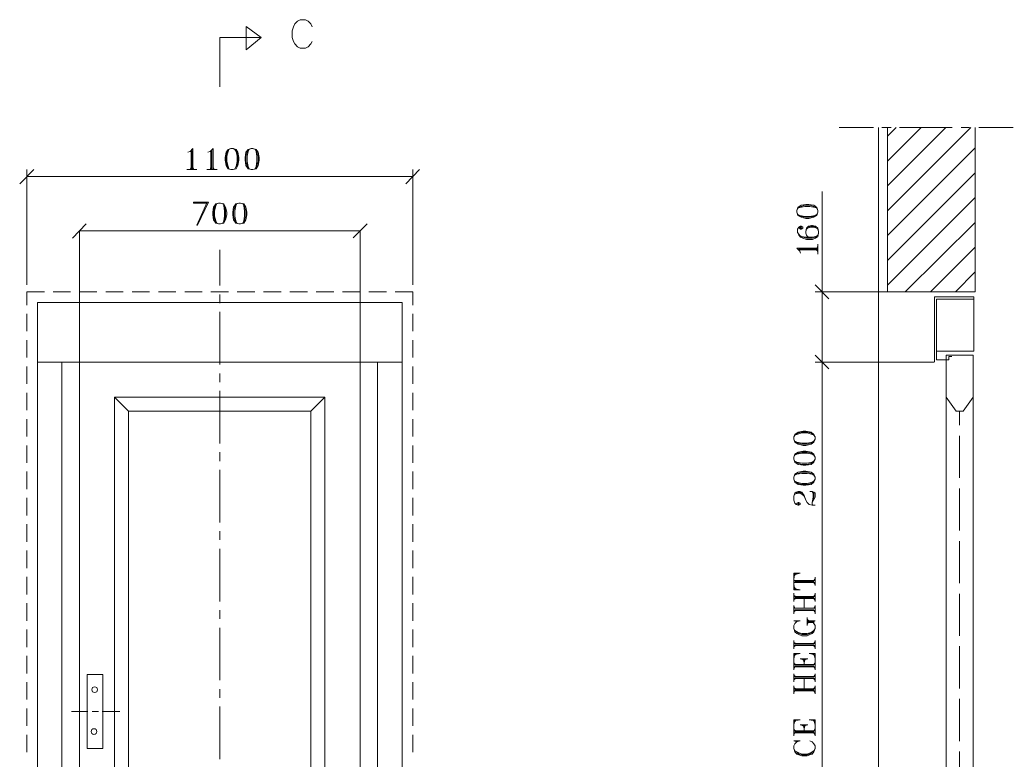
# Model space of a CAD drawing. Header units: millimetres. Extents: x -665 to 1025117, y -27997 to 4210.
# Drawn here: x 1022106 to 1024936, y 2100 to 4210 of the extents above; entities that cross this region are included whole.
import ezdxf

# ---------------------------------------------------------------- set-up
doc = ezdxf.new("R2010")
doc.units = ezdxf.units.MM
doc.linetypes.add('ACAD_ISO02W100', pattern=[15, 12, -3])
doc.layers.add('DL', color=8, linetype='ACAD_ISO02W100', lineweight=0)

msp = doc.modelspace()

# ---------------------------------------------------------------- hatches: boundary and pattern name
h = msp.add_hatch()
h.set_pattern_fill('GOST_GLASS', color=256, scale=15)
h.set_pattern_definition([(45, (0, 0), (1909.188, 0), [1125, -1575]), (45, (477.3, 0), (1909.188, 0), [450, -2250]), (45, (0, 477.3), (1909.188, 0), [450, -2250])])
h.paths.add_polyline_path([(1022415.539, 1374.294), (1022935.289, 1374.294), (1022935.289, 3094.713), (1022415.539, 3094.713)])

# ---------------------------------------------------------------- linework, layer by layer
at = {"color": 7, "linetype": 'Continuous', "lineweight": 20, "transparency": 33554666}
for p, q in [((1022225.289, 3234.713, -137), (1022225.289, 1234.294, -137)), ((1023075.289, 3234.713, -137), (1023075.289, 1234.294, -137)), ((1023125.289, 3234.713, -137), (1023125.289, 1234.294, -137)), ((1024744.915, 3134.713, -137), (1024773.408, 3094.713, -137)), ((1024822.349, 3134.713, -137), (1024793.856, 3094.713, -137)), ((1024773.408, 3094.713, -137), (1024793.856, 3094.713, -137)), ((1022299.899, 2239.025, -137), (1022252.507, 2239.025, -137)), ((1022330.125, 2239.025, -137), (1022311.84, 2239.025, -137)), ((1022340.705, 2239.025, -137), (1022390.28, 2239.025, -137))]:
    msp.add_line(p, q, dxfattribs=at)
at = {"color": 7, "linetype": 'Continuous', "lineweight": 20, "transparency": 33554666, "elevation": -137}
for points in [[(1022750.391, 4190.665), (1022793.086, 4159.424), (1022750.391, 4124.019)], [(1022750.391, 4190.665), (1022750.391, 4124.019), (1022750.391, 4124.019)], [(1022938.662, 4190.004), (1022934.497, 4198.335), (1022927.207, 4205.624), (1022919.918, 4209.79), (1022904.298, 4209.79), (1022897.008, 4205.624), (1022889.719, 4198.335), (1022885.553, 4190.004), (1022881.388, 4178.549), (1022881.388, 4159.805), (1022885.553, 4148.35), (1022889.719, 4141.061), (1022897.008, 4132.73), (1022904.298, 4129.606), (1022919.918, 4129.606), (1022927.207, 4132.73), (1022934.497, 4141.061), (1022938.662, 4148.35)], [(1022675.414, 4159.424), (1022793.086, 4159.424), (1022793.086, 4159.424)], [(1022675.414, 4018.843), (1022675.414, 4159.424), (1022675.414, 4159.424)], [(1024440.489, 3903.254), (1024538.375, 3903.254), (1024538.375, 3903.254)], [(1024552.954, 1234.294), (1024552.954, 3903.254), (1024552.954, 3903.254)], [(1024562.326, 3903.254), (1024588.359, 3903.254), (1024588.359, 3903.254)], [(1024577.946, 3434.65), (1024577.946, 3903.254), (1024577.946, 3903.254)], [(1024577.946, 3878.262), (1024602.938, 3903.254), (1024602.938, 3903.254)], [(1024577.946, 3807.451), (1024673.749, 3903.254), (1024673.749, 3903.254)], [(1024577.946, 3736.639), (1024744.561, 3903.254), (1024744.561, 3903.254)], [(1024577.946, 3665.828), (1024815.372, 3903.254), (1024815.372, 3903.254)], [(1024612.31, 3903.254), (1024762.264, 3903.254), (1024762.264, 3903.254)], [(1024788.297, 3903.254), (1024812.248, 3903.254), (1024812.248, 3903.254)], [(1024827.868, 3434.65), (1024827.868, 3903.254), (1024827.868, 3903.254)], [(1024838.282, 3903.254), (1024936.168, 3903.254), (1024936.168, 3903.254)], [(1022599.021, 3783.5), (1022599.021, 3842.856), (1022590.69, 3834.526), (1022584.442, 3832.443)], [(1022593.814, 3837.65), (1022593.814, 3783.5), (1022593.814, 3783.5)], [(1022595.897, 3837.65), (1022595.897, 3785.582), (1022595.897, 3785.582)], [(1022656.295, 3783.5), (1022656.295, 3842.856), (1022647.964, 3834.526), (1022641.716, 3832.443)], [(1022650.047, 3837.65), (1022650.047, 3783.5), (1022650.047, 3783.5)], [(1022653.171, 3837.65), (1022653.171, 3785.582), (1022653.171, 3785.582)], [(1022698.99, 3837.65), (1022695.866, 3832.443), (1022693.783, 3820.988), (1022693.783, 3806.409), (1022695.866, 3794.955), (1022698.99, 3789.748)], [(1022707.32, 3842.856), (1022701.072, 3840.774), (1022698.99, 3834.526), (1022695.866, 3820.988), (1022695.866, 3806.409), (1022698.99, 3791.831), (1022701.072, 3785.582), (1022707.32, 3783.5)], [(1022713.569, 3783.5), (1022718.775, 3785.582), (1022721.899, 3791.831), (1022725.023, 3806.409), (1022725.023, 3820.988), (1022721.899, 3834.526), (1022718.775, 3840.774), (1022713.569, 3842.856)], [(1022721.899, 3789.748), (1022725.023, 3794.955), (1022727.106, 3806.409), (1022727.106, 3820.988), (1022725.023, 3832.443), (1022721.899, 3837.65)], [(1022756.264, 3837.65), (1022753.14, 3832.443), (1022750.016, 3820.988), (1022750.016, 3806.409), (1022753.14, 3794.955), (1022756.264, 3789.748)], [(1022764.594, 3842.856), (1022759.388, 3840.774), (1022756.264, 3834.526), (1022753.14, 3820.988), (1022753.14, 3806.409), (1022756.264, 3791.831), (1022759.388, 3785.582), (1022764.594, 3783.5)], [(1022769.801, 3783.5), (1022776.049, 3785.582), (1022779.173, 3791.831), (1022781.256, 3806.409), (1022781.256, 3820.988), (1022779.173, 3834.526), (1022776.049, 3840.774), (1022769.801, 3842.856)], [(1022779.173, 3789.748), (1022781.256, 3794.955), (1022784.38, 3806.409), (1022784.38, 3820.988), (1022781.256, 3832.443), (1022779.173, 3837.65)], [(1024577.946, 3595.017), (1024827.868, 3844.939), (1024827.868, 3844.939)], [(1022145.371, 3783.5), (1022105.8, 3742.887), (1022105.8, 3742.887)], [(1022125.585, 3454.436), (1022125.585, 3783.5), (1022125.585, 3783.5)], [(1022581.318, 3783.5), (1022610.476, 3783.5), (1022610.476, 3783.5)], [(1022593.814, 3785.582), (1022587.566, 3783.5), (1022587.566, 3783.5)], [(1022593.814, 3789.748), (1022590.69, 3783.5), (1022590.69, 3783.5)], [(1022599.021, 3789.748), (1022601.104, 3783.5), (1022601.104, 3783.5)], [(1022599.021, 3785.582), (1022605.269, 3783.5), (1022605.269, 3783.5)], [(1022638.592, 3783.5), (1022667.749, 3783.5), (1022667.749, 3783.5)], [(1022650.047, 3785.582), (1022644.84, 3783.5), (1022644.84, 3783.5)], [(1022650.047, 3789.748), (1022647.964, 3783.5), (1022647.964, 3783.5)], [(1022656.295, 3789.748), (1022659.419, 3783.5), (1022659.419, 3783.5)], [(1022656.295, 3785.582), (1022661.501, 3783.5), (1022661.501, 3783.5)], [(1023205.457, 3742.887), (1023245.028, 3783.5), (1023245.028, 3783.5)], [(1023225.243, 3454.436), (1023225.243, 3783.5), (1023225.243, 3783.5)], [(1024577.946, 3524.206), (1024827.868, 3774.128), (1024827.868, 3774.128)], [(1022125.585, 3763.714), (1023225.243, 3763.714), (1023225.243, 3763.714)], [(1024391.546, 3234.713), (1024391.546, 3434.65), (1024391.546, 3721.019)], [(1022639.807, 3687.108), (1022600.174, 3687.108), (1022600.174, 3690.321), (1022643.021, 3690.321), (1022611.957, 3624.981), (1022609.815, 3624.981), (1022639.807, 3690.321)], [(1022663.959, 3682.49), (1022660.835, 3676.242), (1022657.711, 3665.828), (1022657.711, 3650.208), (1022660.835, 3639.795), (1022663.959, 3633.547)], [(1022672.29, 3687.696), (1022667.083, 3685.614), (1022663.959, 3679.366), (1022660.835, 3665.828), (1022660.835, 3650.208), (1022663.959, 3636.671), (1022667.083, 3630.423), (1022672.29, 3628.34)], [(1022677.497, 3628.34), (1022683.745, 3630.423), (1022686.869, 3636.671), (1022688.951, 3650.208), (1022688.951, 3665.828), (1022686.869, 3679.366), (1022683.745, 3685.614), (1022677.497, 3687.696)], [(1022686.869, 3633.547), (1022688.951, 3639.795), (1022692.075, 3650.208), (1022692.075, 3665.828), (1022688.951, 3676.242), (1022686.869, 3682.49)], [(1022721.233, 3682.49), (1022718.109, 3676.242), (1022714.985, 3665.828), (1022714.985, 3650.208), (1022718.109, 3639.795), (1022721.233, 3633.547)], [(1022721.233, 3682.49), (1022718.109, 3676.242), (1022714.985, 3665.828), (1022714.985, 3650.208), (1022718.109, 3639.795), (1022721.233, 3633.547)], [(1022729.564, 3687.696), (1022724.357, 3685.614), (1022721.233, 3679.366), (1022718.109, 3665.828), (1022718.109, 3650.208), (1022721.233, 3636.671), (1022724.357, 3630.423), (1022729.564, 3628.34)], [(1022729.564, 3687.696), (1022724.357, 3685.614), (1022721.233, 3679.366), (1022718.109, 3665.828), (1022718.109, 3650.208), (1022721.233, 3636.671), (1022724.357, 3630.423), (1022729.564, 3628.34)], [(1022734.77, 3628.34), (1022741.019, 3630.423), (1022744.143, 3636.671), (1022746.225, 3650.208), (1022746.225, 3665.828), (1022744.143, 3679.366), (1022741.019, 3685.614), (1022734.77, 3687.696)], [(1022734.77, 3628.34), (1022741.019, 3630.423), (1022744.143, 3636.671), (1022746.225, 3650.208), (1022746.225, 3665.828), (1022744.143, 3679.366), (1022741.019, 3685.614), (1022734.77, 3687.696)], [(1022744.143, 3633.547), (1022746.225, 3639.795), (1022749.349, 3650.208), (1022749.349, 3665.828), (1022746.225, 3676.242), (1022744.143, 3682.49)], [(1022744.143, 3633.547), (1022746.225, 3639.795), (1022749.349, 3650.208), (1022749.349, 3665.828), (1022746.225, 3676.242), (1022744.143, 3682.49)], [(1024374.747, 3675.17), (1024368.499, 3678.294), (1024357.044, 3681.418), (1024342.465, 3681.418), (1024332.052, 3678.294), (1024325.804, 3675.17)], [(1024577.946, 3453.394), (1024827.868, 3703.316), (1024827.868, 3703.316)], [(1024379.954, 3666.84), (1024376.83, 3673.088), (1024371.623, 3675.17), (1024357.044, 3678.294), (1024342.465, 3678.294), (1024327.887, 3675.17), (1024322.68, 3673.088), (1024319.556, 3666.84)], [(1024319.556, 3661.633), (1024322.68, 3655.385), (1024327.887, 3652.261), (1024342.465, 3649.137), (1024357.044, 3649.137), (1024371.623, 3652.261), (1024376.83, 3655.385), (1024379.954, 3661.633)], [(1024325.804, 3652.261), (1024332.052, 3649.137), (1024342.465, 3647.054), (1024357.044, 3647.054), (1024368.499, 3649.137), (1024374.747, 3652.261)], [(1022295.064, 3628.34), (1022255.493, 3587.727), (1022255.493, 3587.727)], [(1023055.504, 3588.248), (1023095.075, 3628.86), (1023095.075, 3628.86)], [(1024327.388, 3618.561), (1024327.388, 3616.478), (1024330.512, 3613.354), (1024332.595, 3613.354), (1024336.76, 3616.478), (1024336.76, 3618.561), (1024332.595, 3621.685), (1024330.512, 3621.685), (1024325.305, 3618.561), (1024322.181, 3613.354), (1024322.181, 3603.982), (1024325.305, 3596.693), (1024330.512, 3590.445), (1024336.76, 3587.321), (1024347.174, 3584.197), (1024364.876, 3584.197), (1024373.207, 3587.321), (1024379.455, 3592.527), (1024381.538, 3601.899), (1024381.538, 3607.106), (1024379.455, 3616.478), (1024373.207, 3621.685), (1024364.876, 3623.768), (1024361.752, 3623.768), (1024353.422, 3621.685), (1024347.174, 3616.478), (1024345.091, 3607.106), (1024345.091, 3601.899), (1024347.174, 3596.693), (1024350.298, 3592.527), (1024356.546, 3590.445)], [(1024628.972, 3434.65), (1024827.868, 3632.505), (1024827.868, 3632.505)], [(1022275.539, 3234.713), (1022275.539, 3608.554), (1022275.539, 3608.554)], [(1022275.786, 3608.554), (1023075.289, 3608.554), (1023075.289, 3608.554)], [(1023075.289, 3234.713), (1023075.289, 3608.554), (1023075.289, 3608.554)], [(1024322.181, 3603.982), (1024325.305, 3598.775), (1024327.388, 3596.693), (1024332.595, 3592.527), (1024345.091, 3590.445), (1024364.876, 3590.445), (1024373.207, 3592.527), (1024379.455, 3596.693), (1024381.538, 3601.899)], [(1024381.538, 3607.106), (1024379.455, 3613.354), (1024376.331, 3616.478), (1024368, 3618.561), (1024358.628, 3618.561), (1024350.298, 3616.478), (1024347.174, 3613.354), (1024345.091, 3607.106)], [(1024373.207, 3618.561), (1024368, 3621.685), (1024358.628, 3621.685), (1024353.422, 3618.561)], [(1024330.512, 3592.527), (1024336.76, 3590.445), (1024347.174, 3587.321), (1024364.876, 3587.321), (1024373.207, 3590.445), (1024376.331, 3592.527)], [(1024379.459, 3541.673), (1024379.459, 3570.831), (1024379.459, 3570.831)], [(1022675.414, 3452.353), (1022675.414, 3554.405), (1022675.414, 3554.405)], [(1024379.459, 3559.376), (1024320.103, 3559.376), (1024328.434, 3551.045), (1024330.516, 3544.797)], [(1024325.31, 3556.252), (1024377.377, 3556.252), (1024377.377, 3556.252)], [(1024325.31, 3554.169), (1024379.459, 3554.169), (1024379.459, 3554.169)], [(1024373.211, 3559.376), (1024379.459, 3561.459), (1024379.459, 3561.459)], [(1024373.211, 3554.169), (1024379.459, 3551.045), (1024379.459, 3551.045)], [(1024377.377, 3559.376), (1024379.459, 3565.624), (1024379.459, 3565.624)], [(1024377.377, 3554.169), (1024379.459, 3547.921), (1024379.459, 3547.921)], [(1024700.824, 3434.65), (1024827.868, 3561.694), (1024827.868, 3561.694)], [(1024771.636, 3434.65), (1024827.868, 3491.924), (1024827.868, 3491.924)], [(1024411.331, 3414.865), (1024371.76, 3454.436), (1024371.76, 3454.436)], [(1022125.585, 3397.162), (1022125.585, 3434.65), (1022175.57, 3434.65)], [(1022200.562, 3434.65), (1022250.546, 3434.65), (1022250.546, 3434.65)], [(1022275.539, 3434.65), (1022325.523, 3434.65), (1022325.523, 3434.65)], [(1022350.515, 3434.65), (1022400.5, 3434.65), (1022400.5, 3434.65)], [(1022425.492, 3434.65), (1022475.476, 3434.65), (1022475.476, 3434.65)], [(1022500.469, 3434.65), (1022550.453, 3434.65), (1022550.453, 3434.65)], [(1022575.445, 3434.65), (1022625.43, 3434.65), (1022625.43, 3434.65)], [(1022650.422, 3434.65), (1022700.406, 3434.65), (1022700.406, 3434.65)], [(1022675.414, 3402.369), (1022675.414, 3427.361), (1022675.414, 3427.361)], [(1022725.398, 3434.65), (1022775.383, 3434.65), (1022775.383, 3434.65)], [(1022800.375, 3434.65), (1022850.359, 3434.65), (1022850.359, 3434.65)], [(1022875.352, 3434.65), (1022925.336, 3434.65), (1022925.336, 3434.65)], [(1022950.328, 3434.65), (1023000.313, 3434.65), (1023000.313, 3434.65)], [(1023025.305, 3434.65), (1023075.289, 3434.65), (1023075.289, 3434.65)], [(1023100.282, 3434.65), (1023150.266, 3434.65), (1023150.266, 3434.65)], [(1023175.258, 3434.65), (1023225.243, 3434.65), (1023225.243, 3397.162)], [(1024655.005, 3434.65), (1024371.76, 3434.65), (1024371.76, 3434.65)], [(1024577.946, 3434.65), (1024827.868, 3434.65), (1024827.868, 3434.65)], [(1022155.784, 1234.294), (1022155.784, 3404.451), (1023195.044, 3404.451), (1023195.044, 1234.294)], [(1024711.967, 3234.713), (1024711.967, 3420.071), (1024718.215, 3420.071)], [(1024718.215, 3420.071), (1024824.113, 3420.071), (1024824.113, 3413.823)], [(1024718.215, 3413.823), (1024752.579, 3413.823), (1024761.951, 3413.823)], [(1024752.579, 3240.961), (1024718.215, 3240.961), (1024718.215, 3413.823)], [(1022125.585, 3322.185), (1022125.585, 3372.17), (1022125.585, 3372.17)], [(1022675.414, 3227.423), (1022675.414, 3377.376), (1022675.414, 3377.376)], [(1023225.243, 3372.17), (1023225.243, 3322.185), (1023225.243, 3322.185)], [(1022125.585, 3247.209), (1022125.585, 3297.193), (1022125.585, 3297.193)], [(1023225.243, 3297.193), (1023225.243, 3247.209), (1023225.243, 3247.209)], [(1022275.539, 3234.713), (1022155.784, 3234.713), (1022155.784, 3234.713)], [(1022275.539, 1234.294), (1022275.539, 3234.713), (1023075.289, 3234.713), (1023075.289, 1234.294)], [(1023075.289, 3234.713), (1023195.044, 3234.713), (1023195.044, 3234.713)], [(1024411.331, 3214.927), (1024371.76, 3254.498), (1024371.76, 3254.498)], [(1024371.76, 3254.498), (1024411.331, 3214.927), (1024411.331, 3214.927)], [(1024681.039, 3234.713), (1024371.76, 3234.713), (1024371.76, 3234.713)], [(1024631.054, 3234.713), (1024371.76, 3234.713), (1024371.76, 3234.713)], [(1024391.546, 1234.294), (1024391.546, 3234.713), (1024391.546, 3234.713)], [(1024552.954, 3234.713), (1024710.196, 3234.713), (1024710.196, 3234.713)], [(1024744.915, 1244.708), (1024744.915, 3254.498), (1024822.349, 3254.498)], [(1024752.579, 3254.498), (1024761.951, 3254.498), (1024761.951, 3254.498)], [(1024752.579, 3250.333), (1024761.951, 3250.333), (1024761.951, 3250.333)], [(1024752.579, 3240.961), (1024752.579, 3250.333), (1024752.579, 3250.333)], [(1024822.349, 1244.708), (1024822.349, 3254.498), (1024822.349, 3254.498)], [(1022125.585, 3172.232), (1022125.585, 3222.216), (1022125.585, 3222.216)], [(1022675.414, 3177.439), (1022675.414, 3202.431), (1022675.414, 3202.431)], [(1023225.243, 3222.216), (1023225.243, 3172.232), (1023225.243, 3172.232)], [(1022125.585, 3097.255), (1022125.585, 3147.24), (1022125.585, 3147.24)], [(1022675.414, 3002.493), (1022675.414, 3152.446), (1022675.414, 3152.446)], [(1023225.243, 3147.24), (1023225.243, 3097.255), (1023225.243, 3097.255)], [(1022375.539, 3134.713), (1022415.539, 3094.713)], [(1022935.289, 3094.713), (1022975.289, 3134.713)], [(1022125.585, 3022.279), (1022125.585, 3072.263), (1022125.585, 3072.263)], [(1023225.243, 3072.263), (1023225.243, 3022.279), (1023225.243, 3022.279)], [(1024371.76, 3021.237), (1024368.636, 3026.444), (1024363.43, 3028.527), (1024348.851, 3032.692), (1024334.272, 3032.692), (1024319.693, 3028.527), (1024314.486, 3026.444), (1024311.362, 3021.237)], [(1024366.554, 3028.527), (1024360.306, 3032.692), (1024348.851, 3034.775), (1024334.272, 3034.775), (1024323.859, 3032.692), (1024317.61, 3028.527)], [(1024311.362, 3014.989), (1024314.486, 3008.741), (1024319.693, 3006.659), (1024334.272, 3003.535), (1024348.851, 3003.535), (1024363.43, 3006.659), (1024368.636, 3008.741), (1024371.76, 3014.989)], [(1024317.61, 3006.659), (1024323.859, 3003.535), (1024334.272, 3000.411), (1024348.851, 3000.411), (1024360.306, 3003.535), (1024366.554, 3006.659)], [(1022125.585, 2947.302), (1022125.585, 2997.287), (1022125.585, 2997.287)], [(1022675.414, 2952.509), (1022675.414, 2977.501), (1022675.414, 2977.501)], [(1023225.243, 2997.287), (1023225.243, 2947.302), (1023225.243, 2947.302)], [(1024371.76, 2963.964), (1024368.636, 2969.17), (1024363.43, 2972.294), (1024348.851, 2975.418), (1024334.272, 2975.418), (1024319.693, 2972.294), (1024314.486, 2969.17), (1024311.362, 2963.964)], [(1024366.554, 2972.294), (1024360.306, 2975.418), (1024348.851, 2977.501), (1024334.272, 2977.501), (1024323.859, 2975.418), (1024317.61, 2972.294)], [(1024311.362, 2957.716), (1024314.486, 2952.509), (1024319.693, 2949.385), (1024334.272, 2946.261), (1024348.851, 2946.261), (1024363.43, 2949.385), (1024368.636, 2952.509), (1024371.76, 2957.716)], [(1024317.61, 2949.385), (1024323.859, 2946.261), (1024334.272, 2943.137), (1024348.851, 2943.137), (1024360.306, 2946.261), (1024366.554, 2949.385)], [(1022125.585, 2872.325), (1022125.585, 2922.31), (1022125.585, 2922.31)], [(1022675.414, 2777.563), (1022675.414, 2927.517), (1022675.414, 2927.517)], [(1023225.243, 2922.31), (1023225.243, 2872.325), (1023225.243, 2872.325)], [(1024371.76, 2906.69), (1024368.636, 2911.896), (1024363.43, 2915.02), (1024348.851, 2917.103), (1024334.272, 2917.103), (1024319.693, 2915.02), (1024314.486, 2911.896), (1024311.362, 2906.69)], [(1024366.554, 2915.02), (1024360.306, 2917.103), (1024348.851, 2921.269), (1024334.272, 2921.269), (1024323.859, 2917.103), (1024317.61, 2915.02)], [(1024311.362, 2900.442), (1024314.486, 2895.235), (1024319.693, 2892.111), (1024334.272, 2888.987), (1024348.851, 2888.987), (1024363.43, 2892.111), (1024368.636, 2895.235), (1024371.76, 2900.442)], [(1024317.61, 2892.111), (1024323.859, 2888.987), (1024334.272, 2885.863), (1024348.851, 2885.863), (1024360.306, 2888.987), (1024366.554, 2892.111)], [(1024319.693, 2828.589), (1024319.693, 2832.754), (1024323.859, 2834.837), (1024325.941, 2834.837), (1024329.065, 2832.754), (1024329.065, 2828.589), (1024325.941, 2826.506), (1024323.859, 2826.506), (1024317.61, 2828.589), (1024314.486, 2832.754), (1024311.362, 2841.085), (1024311.362, 2852.54), (1024314.486, 2860.871), (1024317.61, 2863.995), (1024323.859, 2866.077), (1024329.065, 2866.077), (1024334.272, 2863.995), (1024340.52, 2854.623), (1024345.727, 2841.085), (1024348.851, 2834.837), (1024355.099, 2828.589), (1024363.43, 2826.506), (1024371.76, 2826.506)], [(1024311.362, 2852.54), (1024314.486, 2857.747), (1024323.859, 2860.871), (1024329.065, 2860.871), (1024334.272, 2857.747), (1024340.52, 2852.54), (1024345.727, 2841.085)], [(1024317.61, 2860.871), (1024323.859, 2863.995), (1024329.065, 2863.995), (1024334.272, 2860.871)], [(1024357.181, 2866.077), (1024363.43, 2866.077), (1024368.636, 2863.995), (1024371.76, 2860.871), (1024371.76, 2849.416), (1024363.43, 2834.837), (1024368.636, 2849.416), (1024368.636, 2860.871), (1024366.554, 2863.995)], [(1024366.554, 2826.506), (1024363.43, 2828.589), (1024363.43, 2834.837), (1024366.554, 2849.416), (1024366.554, 2860.871), (1024363.43, 2866.077)], [(1022125.585, 2797.349), (1022125.585, 2847.333), (1022125.585, 2847.333)], [(1023225.243, 2847.333), (1023225.243, 2797.349), (1023225.243, 2797.349)], [(1022125.585, 2722.372), (1022125.585, 2772.357), (1022125.585, 2772.357)], [(1022675.414, 2727.579), (1022675.414, 2752.571), (1022675.414, 2752.571)], [(1023225.243, 2772.357), (1023225.243, 2722.372), (1023225.243, 2722.372)], [(1022125.585, 2647.396), (1022125.585, 2697.38), (1022125.585, 2697.38)], [(1022675.414, 2552.633), (1022675.414, 2702.587), (1022675.414, 2702.587)], [(1023225.243, 2697.38), (1023225.243, 2647.396), (1023225.243, 2647.396)], [(1024329.065, 2632.817), (1024311.362, 2632.817), (1024311.362, 2585.956)], [(1024311.362, 2617.197), (1024314.486, 2632.817), (1024314.486, 2632.817)], [(1024311.362, 2623.445), (1024317.61, 2632.817), (1024317.61, 2632.817)], [(1024311.362, 2626.569), (1024319.693, 2632.817), (1024319.693, 2632.817)], [(1024311.362, 2628.651), (1024329.065, 2632.817), (1024329.065, 2632.817)], [(1022125.585, 2572.419), (1022125.585, 2622.403), (1022125.585, 2622.403)], [(1023225.243, 2622.403), (1023225.243, 2572.419), (1023225.243, 2572.419)], [(1024311.362, 2611.99), (1024371.76, 2611.99), (1024371.76, 2611.99)], [(1024311.362, 2606.783), (1024371.76, 2606.783), (1024371.76, 2606.783)], [(1024314.486, 2608.866), (1024368.636, 2608.866), (1024368.636, 2608.866)], [(1024366.554, 2611.99), (1024371.76, 2615.114), (1024371.76, 2615.114)], [(1024366.554, 2606.783), (1024371.76, 2603.659), (1024371.76, 2603.659)], [(1024368.636, 2611.99), (1024371.76, 2617.197), (1024371.76, 2617.197)], [(1024368.636, 2606.783), (1024371.76, 2600.535), (1024371.76, 2600.535)], [(1024371.76, 2597.411), (1024371.76, 2621.362), (1024371.76, 2621.362)], [(1024311.362, 2600.535), (1024314.486, 2585.956), (1024314.486, 2585.956)], [(1024311.362, 2595.328), (1024317.61, 2585.956), (1024317.61, 2585.956)], [(1024311.362, 2592.204), (1024319.693, 2585.956), (1024319.693, 2585.956)], [(1024311.362, 2589.08), (1024329.065, 2585.956), (1024329.065, 2585.956)], [(1024311.362, 2585.956), (1024329.065, 2585.956), (1024329.065, 2585.956)], [(1022125.585, 2497.442), (1022125.585, 2547.427), (1022125.585, 2547.427)], [(1023225.243, 2547.427), (1023225.243, 2497.442), (1023225.243, 2497.442)], [(1024311.362, 2552.633), (1024311.362, 2575.543), (1024311.362, 2575.543)], [(1024311.362, 2572.419), (1024314.486, 2566.171), (1024314.486, 2566.171)], [(1024311.362, 2569.295), (1024317.61, 2566.171), (1024317.61, 2566.171)], [(1024311.362, 2566.171), (1024371.76, 2566.171), (1024371.76, 2566.171)], [(1024311.362, 2560.964), (1024371.76, 2560.964), (1024371.76, 2560.964)], [(1024311.362, 2554.716), (1024314.486, 2560.964), (1024314.486, 2560.964)], [(1024311.362, 2557.84), (1024317.61, 2560.964), (1024317.61, 2560.964)], [(1024314.486, 2564.088), (1024368.636, 2564.088), (1024368.636, 2564.088)], [(1024340.52, 2532.848), (1024340.52, 2560.964), (1024340.52, 2560.964)], [(1024366.554, 2566.171), (1024371.76, 2569.295), (1024371.76, 2569.295)], [(1024366.554, 2560.964), (1024371.76, 2557.84), (1024371.76, 2557.84)], [(1024368.636, 2566.171), (1024371.76, 2572.419), (1024371.76, 2572.419)], [(1024368.636, 2560.964), (1024371.76, 2554.716), (1024371.76, 2554.716)], [(1024371.76, 2552.633), (1024371.76, 2575.543), (1024371.76, 2575.543)], [(1022675.414, 2502.649), (1022675.414, 2527.641), (1022675.414, 2527.641)], [(1024311.362, 2517.228), (1024311.362, 2541.179), (1024311.362, 2541.179)], [(1024311.362, 2538.055), (1024314.486, 2532.848), (1024314.486, 2532.848)], [(1024311.362, 2534.931), (1024317.61, 2532.848), (1024317.61, 2532.848)], [(1024311.362, 2532.848), (1024371.76, 2532.848), (1024371.76, 2532.848)], [(1024311.362, 2526.6), (1024371.76, 2526.6), (1024371.76, 2526.6)], [(1024311.362, 2521.393), (1024314.486, 2526.6), (1024314.486, 2526.6)], [(1024311.362, 2523.476), (1024317.61, 2526.6), (1024317.61, 2526.6)], [(1024314.486, 2528.683), (1024368.636, 2528.683), (1024368.636, 2528.683)], [(1024366.554, 2532.848), (1024371.76, 2534.931), (1024371.76, 2534.931)], [(1024366.554, 2526.6), (1024371.76, 2523.476), (1024371.76, 2523.476)], [(1024368.636, 2532.848), (1024371.76, 2538.055), (1024371.76, 2538.055)], [(1024368.636, 2526.6), (1024371.76, 2521.393), (1024371.76, 2521.393)], [(1024371.76, 2517.228), (1024371.76, 2541.179), (1024371.76, 2541.179)], [(1024319.693, 2495.36), (1024311.362, 2497.442), (1024329.065, 2497.442), (1024319.693, 2495.36), (1024314.486, 2489.112), (1024311.362, 2483.905), (1024311.362, 2475.574), (1024314.486, 2466.202), (1024319.693, 2460.995), (1024325.941, 2457.871), (1024334.272, 2454.747), (1024348.851, 2454.747), (1024357.181, 2457.871), (1024363.43, 2460.995), (1024368.636, 2466.202), (1024371.76, 2475.574), (1024371.76, 2483.905), (1024368.636, 2489.112), (1024368.636, 2495.36), (1024371.76, 2497.442), (1024348.851, 2497.442)], [(1024348.851, 2483.905), (1024348.851, 2506.814), (1024348.851, 2506.814)], [(1024348.851, 2503.69), (1024350.933, 2497.442), (1024350.933, 2497.442)], [(1024348.851, 2500.566), (1024355.099, 2497.442), (1024355.099, 2497.442)], [(1024348.851, 2492.236), (1024366.554, 2492.236), (1024368.636, 2489.112)], [(1024348.851, 2485.988), (1024350.933, 2492.236), (1024350.933, 2492.236)], [(1024348.851, 2489.112), (1024355.099, 2492.236), (1024355.099, 2492.236)], [(1024350.933, 2495.36), (1024366.554, 2495.36), (1024366.554, 2495.36)], [(1022125.585, 2422.466), (1022125.585, 2472.45), (1022125.585, 2472.45)], [(1022675.414, 2327.704), (1022675.414, 2477.657), (1022675.414, 2477.657)], [(1023225.243, 2472.45), (1023225.243, 2422.466), (1023225.243, 2422.466)], [(1024311.362, 2475.574), (1024314.486, 2469.326), (1024323.859, 2464.119), (1024334.272, 2460.995), (1024348.851, 2460.995), (1024360.306, 2464.119), (1024368.636, 2469.326), (1024371.76, 2475.574)], [(1024319.693, 2464.119), (1024325.941, 2460.995), (1024334.272, 2457.871), (1024348.851, 2457.871), (1024357.181, 2460.995), (1024363.43, 2464.119)], [(1024311.362, 2417.259), (1024311.362, 2441.21), (1024311.362, 2441.21)], [(1024311.362, 2438.086), (1024314.486, 2432.879), (1024314.486, 2432.879)], [(1024311.362, 2434.962), (1024317.61, 2432.879), (1024317.61, 2432.879)], [(1024366.554, 2432.879), (1024371.76, 2434.962), (1024371.76, 2434.962)], [(1024368.636, 2432.879), (1024371.76, 2438.086), (1024371.76, 2438.086)], [(1024371.76, 2417.259), (1024371.76, 2441.21), (1024371.76, 2441.21)], [(1024311.362, 2432.879), (1024371.76, 2432.879), (1024371.76, 2432.879)], [(1024311.362, 2426.631), (1024371.76, 2426.631), (1024371.76, 2426.631)], [(1024311.362, 2421.424), (1024314.486, 2426.631), (1024314.486, 2426.631)], [(1024311.362, 2423.507), (1024317.61, 2426.631), (1024317.61, 2426.631)], [(1024314.486, 2428.714), (1024368.636, 2428.714), (1024368.636, 2428.714)], [(1024366.554, 2426.631), (1024371.76, 2423.507), (1024371.76, 2423.507)], [(1024368.636, 2426.631), (1024371.76, 2421.424), (1024371.76, 2421.424)], [(1022125.585, 2347.489), (1022125.585, 2397.473), (1022125.585, 2397.473)], [(1023225.243, 2397.473), (1023225.243, 2347.489), (1023225.243, 2347.489)], [(1024311.362, 2357.902), (1024311.362, 2403.722), (1024329.065, 2403.722)], [(1024311.362, 2389.143), (1024314.486, 2403.722), (1024314.486, 2403.722)], [(1024311.362, 2395.391), (1024317.61, 2403.722), (1024317.61, 2403.722)], [(1024311.362, 2397.473), (1024319.693, 2403.722), (1024319.693, 2403.722)], [(1024311.362, 2400.597), (1024329.065, 2403.722), (1024329.065, 2403.722)], [(1024311.362, 2377.688), (1024314.486, 2372.481), (1024314.486, 2372.481)], [(1024329.065, 2389.143), (1024350.933, 2389.143), (1024350.933, 2389.143)], [(1024329.065, 2389.143), (1024340.52, 2386.019), (1024350.933, 2389.143)], [(1024334.272, 2389.143), (1024340.52, 2383.936), (1024345.727, 2389.143)], [(1024337.396, 2389.143), (1024340.52, 2377.688), (1024343.644, 2389.143)], [(1024340.52, 2372.481), (1024340.52, 2389.143), (1024340.52, 2389.143)], [(1024371.76, 2357.902), (1024371.76, 2403.722), (1024355.099, 2403.722)], [(1024371.76, 2400.597), (1024355.099, 2403.722), (1024355.099, 2403.722)], [(1024371.76, 2397.473), (1024363.43, 2403.722), (1024363.43, 2403.722)], [(1024371.76, 2395.391), (1024366.554, 2403.722), (1024366.554, 2403.722)], [(1024371.76, 2389.143), (1024368.636, 2403.722), (1024368.636, 2403.722)], [(1024368.636, 2372.481), (1024371.76, 2377.688), (1024371.76, 2377.688)], [(1024311.362, 2375.605), (1024317.61, 2372.481), (1024317.61, 2372.481)], [(1024311.362, 2372.481), (1024371.76, 2372.481), (1024371.76, 2372.481)], [(1024311.362, 2366.233), (1024371.76, 2366.233), (1024371.76, 2366.233)], [(1024311.362, 2361.026), (1024314.486, 2366.233), (1024314.486, 2366.233)], [(1024311.362, 2364.151), (1024317.61, 2366.233), (1024317.61, 2366.233)], [(1024314.486, 2369.357), (1024368.636, 2369.357), (1024368.636, 2369.357)], [(1024366.554, 2372.481), (1024371.76, 2375.605), (1024371.76, 2375.605)], [(1024366.554, 2366.233), (1024371.76, 2364.151), (1024371.76, 2364.151)], [(1024368.636, 2366.233), (1024371.76, 2361.026), (1024371.76, 2361.026)], [(1022125.585, 2272.512), (1022125.585, 2322.497), (1022125.585, 2322.497)], [(1023225.243, 2322.497), (1023225.243, 2272.512), (1023225.243, 2272.512)], [(1024311.362, 2323.538), (1024311.362, 2346.448), (1024311.362, 2346.448)], [(1024311.362, 2343.324), (1024314.486, 2338.117), (1024314.486, 2338.117)], [(1024311.362, 2341.241), (1024317.61, 2338.117), (1024317.61, 2338.117)], [(1024311.362, 2338.117), (1024371.76, 2338.117), (1024371.76, 2338.117)], [(1024311.362, 2332.91), (1024371.76, 2332.91), (1024371.76, 2332.91)], [(1024311.362, 2326.662), (1024314.486, 2332.91), (1024314.486, 2332.91)], [(1024311.362, 2328.745), (1024317.61, 2332.91), (1024317.61, 2332.91)], [(1024314.486, 2334.993), (1024368.636, 2334.993), (1024368.636, 2334.993)], [(1024340.52, 2303.753), (1024340.52, 2332.91), (1024340.52, 2332.91)], [(1024366.554, 2338.117), (1024371.76, 2341.241), (1024371.76, 2341.241)], [(1024366.554, 2332.91), (1024371.76, 2328.745), (1024371.76, 2328.745)], [(1024368.636, 2338.117), (1024371.76, 2343.324), (1024371.76, 2343.324)], [(1024368.636, 2332.91), (1024371.76, 2326.662), (1024371.76, 2326.662)], [(1024371.76, 2323.538), (1024371.76, 2346.448), (1024371.76, 2346.448)], [(1022675.414, 2277.719), (1022675.414, 2302.711), (1022675.414, 2302.711)], [(1024311.362, 2289.174), (1024311.362, 2312.083), (1024311.362, 2312.083)], [(1024311.362, 2308.959), (1024314.486, 2303.753), (1024314.486, 2303.753)], [(1024311.362, 2306.877), (1024317.61, 2303.753), (1024317.61, 2303.753)], [(1024311.362, 2303.753), (1024371.76, 2303.753), (1024371.76, 2303.753)], [(1024311.362, 2297.505), (1024371.76, 2297.505), (1024371.76, 2297.505)], [(1024311.362, 2292.298), (1024314.486, 2297.505), (1024314.486, 2297.505)], [(1024311.362, 2295.422), (1024317.61, 2297.505), (1024317.61, 2297.505)], [(1024314.486, 2300.629), (1024368.636, 2300.629), (1024368.636, 2300.629)], [(1024366.554, 2303.753), (1024371.76, 2306.877), (1024371.76, 2306.877)], [(1024366.554, 2297.505), (1024371.76, 2295.422), (1024371.76, 2295.422)], [(1024368.636, 2303.753), (1024371.76, 2308.959), (1024371.76, 2308.959)], [(1024368.636, 2297.505), (1024371.76, 2292.298), (1024371.76, 2292.298)], [(1024371.76, 2289.174), (1024371.76, 2312.083), (1024371.76, 2312.083)], [(1022125.585, 2197.536), (1022125.585, 2247.52), (1022125.585, 2247.52)], [(1022675.414, 2102.774), (1022675.414, 2252.727), (1022675.414, 2252.727)], [(1023225.243, 2247.52), (1023225.243, 2197.536), (1023225.243, 2197.536)], [(1024311.362, 2169.42), (1024311.362, 2215.239), (1024329.065, 2215.239)], [(1024311.362, 2200.66), (1024314.486, 2215.239), (1024314.486, 2215.239)], [(1024311.362, 2206.908), (1024317.61, 2215.239), (1024317.61, 2215.239)], [(1024311.362, 2210.032), (1024319.693, 2215.239), (1024319.693, 2215.239)], [(1024311.362, 2212.115), (1024329.065, 2215.239), (1024329.065, 2215.239)], [(1024371.76, 2169.42), (1024371.76, 2215.239), (1024355.099, 2215.239)], [(1024371.76, 2212.115), (1024355.099, 2215.239), (1024355.099, 2215.239)], [(1024371.76, 2210.032), (1024363.43, 2215.239), (1024363.43, 2215.239)], [(1024371.76, 2206.908), (1024366.554, 2215.239), (1024366.554, 2215.239)], [(1024371.76, 2200.66), (1024368.636, 2215.239), (1024368.636, 2215.239)], [(1024311.362, 2190.246), (1024314.486, 2183.998), (1024314.486, 2183.998)], [(1024311.362, 2186.081), (1024317.61, 2183.998), (1024317.61, 2183.998)], [(1024311.362, 2183.998), (1024371.76, 2183.998), (1024371.76, 2183.998)], [(1024314.486, 2180.874), (1024368.636, 2180.874), (1024368.636, 2180.874)], [(1024329.065, 2200.66), (1024350.933, 2200.66), (1024350.933, 2200.66)], [(1024329.065, 2200.66), (1024340.52, 2197.536), (1024350.933, 2200.66)], [(1024334.272, 2200.66), (1024340.52, 2195.453), (1024345.727, 2200.66)], [(1024337.396, 2200.66), (1024340.52, 2190.246), (1024343.644, 2200.66)], [(1024340.52, 2183.998), (1024340.52, 2200.66), (1024340.52, 2200.66)], [(1024366.554, 2183.998), (1024371.76, 2186.081), (1024371.76, 2186.081)], [(1024368.636, 2183.998), (1024371.76, 2190.246), (1024371.76, 2190.246)], [(1022125.585, 2122.559), (1022125.585, 2172.544), (1022125.585, 2172.544)], [(1023225.243, 2172.544), (1023225.243, 2122.559), (1023225.243, 2122.559)], [(1024311.362, 2177.75), (1024371.76, 2177.75), (1024371.76, 2177.75)], [(1024311.362, 2172.544), (1024314.486, 2177.75), (1024314.486, 2177.75)], [(1024311.362, 2175.668), (1024317.61, 2177.75), (1024317.61, 2177.75)], [(1024319.693, 2152.758), (1024311.362, 2154.841), (1024329.065, 2154.841), (1024319.693, 2152.758), (1024314.486, 2146.51), (1024311.362, 2141.303), (1024311.362, 2132.973), (1024314.486, 2123.6), (1024319.693, 2117.352), (1024325.941, 2115.27), (1024334.272, 2112.146), (1024348.851, 2112.146), (1024357.181, 2115.27), (1024363.43, 2117.352), (1024368.636, 2123.6), (1024371.76, 2132.973), (1024371.76, 2141.303), (1024368.636, 2146.51), (1024363.43, 2152.758), (1024357.181, 2154.841)], [(1024366.554, 2177.75), (1024371.76, 2175.668), (1024371.76, 2175.668)], [(1024368.636, 2177.75), (1024371.76, 2172.544), (1024371.76, 2172.544)], [(1024311.362, 2132.973), (1024314.486, 2126.725), (1024323.859, 2121.518), (1024334.272, 2117.352), (1024348.851, 2117.352), (1024360.306, 2121.518), (1024368.636, 2126.725), (1024371.76, 2132.973)], [(1024319.693, 2121.518), (1024325.941, 2117.352), (1024334.272, 2115.27), (1024348.851, 2115.27), (1024357.181, 2117.352), (1024363.43, 2121.518)]]:
    msp.add_lwpolyline(points, dxfattribs=at)
for points in [[(1022707.32, 3842.856), (1022698.99, 3840.774), (1022693.783, 3832.443), (1022690.659, 3817.864), (1022690.659, 3809.533), (1022693.783, 3794.955), (1022698.99, 3785.582), (1022707.32, 3783.5), (1022713.569, 3783.5), (1022721.899, 3785.582), (1022727.106, 3794.955), (1022730.23, 3809.533), (1022730.23, 3817.864), (1022727.106, 3832.443), (1022721.899, 3840.774), (1022713.569, 3842.856)], [(1022764.594, 3842.856), (1022756.264, 3840.774), (1022750.016, 3832.443), (1022747.933, 3817.864), (1022747.933, 3809.533), (1022750.016, 3794.955), (1022756.264, 3785.582), (1022764.594, 3783.5), (1022769.801, 3783.5), (1022779.173, 3785.582), (1022784.38, 3794.955), (1022787.504, 3809.533), (1022787.504, 3817.864), (1022784.38, 3832.443), (1022779.173, 3840.774), (1022769.801, 3842.856)], [(1022672.29, 3687.696), (1022663.959, 3685.614), (1022657.711, 3676.242), (1022655.628, 3661.663), (1022655.628, 3654.373), (1022657.711, 3639.795), (1022663.959, 3630.423), (1022672.29, 3628.34), (1022677.497, 3628.34), (1022686.869, 3630.423), (1022692.075, 3639.795), (1022695.199, 3654.373), (1022695.199, 3661.663), (1022692.075, 3676.242), (1022686.869, 3685.614), (1022677.497, 3687.696)], [(1022729.564, 3687.696), (1022721.233, 3685.614), (1022714.985, 3676.242), (1022712.902, 3661.663), (1022712.902, 3654.373), (1022714.985, 3639.795), (1022721.233, 3630.423), (1022729.564, 3628.34), (1022734.77, 3628.34), (1022744.143, 3630.423), (1022749.349, 3639.795), (1022752.473, 3654.373), (1022752.473, 3661.663), (1022749.349, 3676.242), (1022744.143, 3685.614), (1022734.77, 3687.696)], [(1022729.564, 3687.696), (1022721.233, 3685.614), (1022714.985, 3676.242), (1022712.902, 3661.663), (1022712.902, 3654.373), (1022714.985, 3639.795), (1022721.233, 3630.423), (1022729.564, 3628.34), (1022734.77, 3628.34), (1022744.143, 3630.423), (1022749.349, 3639.795), (1022752.473, 3654.373), (1022752.473, 3661.663), (1022749.349, 3676.242), (1022744.143, 3685.614), (1022734.77, 3687.696)], [(1024319.556, 3661.633), (1024322.68, 3652.261), (1024332.052, 3647.054), (1024345.589, 3643.93), (1024353.92, 3643.93), (1024368.499, 3647.054), (1024376.83, 3652.261), (1024379.954, 3661.633), (1024379.954, 3666.84), (1024376.83, 3675.17), (1024368.499, 3681.418), (1024353.92, 3683.501), (1024345.589, 3683.501), (1024332.052, 3681.418), (1024322.68, 3675.17), (1024319.556, 3666.84)], [(1024330.512, 3616.478), (1024332.595, 3616.478), (1024332.595, 3618.561), (1024330.512, 3618.561)], [(1024718.215, 3413.823), (1024824.113, 3413.823), (1024824.113, 3265.424), (1024718.215, 3265.424)], [(1022275.539, 3234.713), (1023075.289, 3234.713), (1023075.289, 1234.294), (1022275.539, 1234.294)], [(1022375.539, 3134.713), (1022975.289, 3134.713), (1022975.289, 1334.294), (1022375.539, 1334.294)], [(1022415.539, 3094.713), (1022935.289, 3094.713), (1022935.289, 1374.294), (1022415.539, 1374.294)], [(1024311.362, 3014.989), (1024314.486, 3006.659), (1024323.859, 3000.411), (1024337.396, 2997.287), (1024345.727, 2997.287), (1024360.306, 3000.411), (1024368.636, 3006.659), (1024371.76, 3014.989), (1024371.76, 3021.237), (1024368.636, 3028.527), (1024360.306, 3034.775), (1024345.727, 3037.899), (1024337.396, 3037.899), (1024323.859, 3034.775), (1024314.486, 3028.527), (1024311.362, 3021.237)], [(1024311.362, 2957.716), (1024314.486, 2949.385), (1024323.859, 2943.137), (1024337.396, 2941.054), (1024345.727, 2941.054), (1024360.306, 2943.137), (1024368.636, 2949.385), (1024371.76, 2957.716), (1024371.76, 2963.964), (1024368.636, 2972.294), (1024360.306, 2977.501), (1024345.727, 2980.625), (1024337.396, 2980.625), (1024323.859, 2977.501), (1024314.486, 2972.294), (1024311.362, 2963.964)], [(1024311.362, 2900.442), (1024314.486, 2892.111), (1024323.859, 2885.863), (1024337.396, 2883.78), (1024345.727, 2883.78), (1024360.306, 2885.863), (1024368.636, 2892.111), (1024371.76, 2900.442), (1024371.76, 2906.69), (1024368.636, 2915.02), (1024360.306, 2921.269), (1024345.727, 2923.351), (1024337.396, 2923.351), (1024323.859, 2921.269), (1024314.486, 2915.02), (1024311.362, 2906.69)], [(1024323.859, 2828.589), (1024325.941, 2828.589), (1024325.941, 2832.754), (1024323.859, 2832.754)], [(1022342.305, 2344.4), (1022297.858, 2344.4), (1022297.858, 2133.649), (1022342.305, 2133.649)]]:
    msp.add_lwpolyline(points, close=True, dxfattribs=at)
at = {"color": 7, "linetype": 'Continuous', "lineweight": 20, "transparency": 33554666}
for centre in [(1022318.914, 2300.989, -137), (1022317, 2181.393, -137)]:
    msp.add_circle(centre, 8.178, dxfattribs=at)
at = {"layer": 'DL', "color": 18, "ltscale": 10, "true_color": 0x000000, "transparency": 33554666}
msp.add_line((1024783.632, 1404.493, -137), (1024783.632, 3094.713, -137), dxfattribs=at)

doc.saveas('drawing.dxf')
